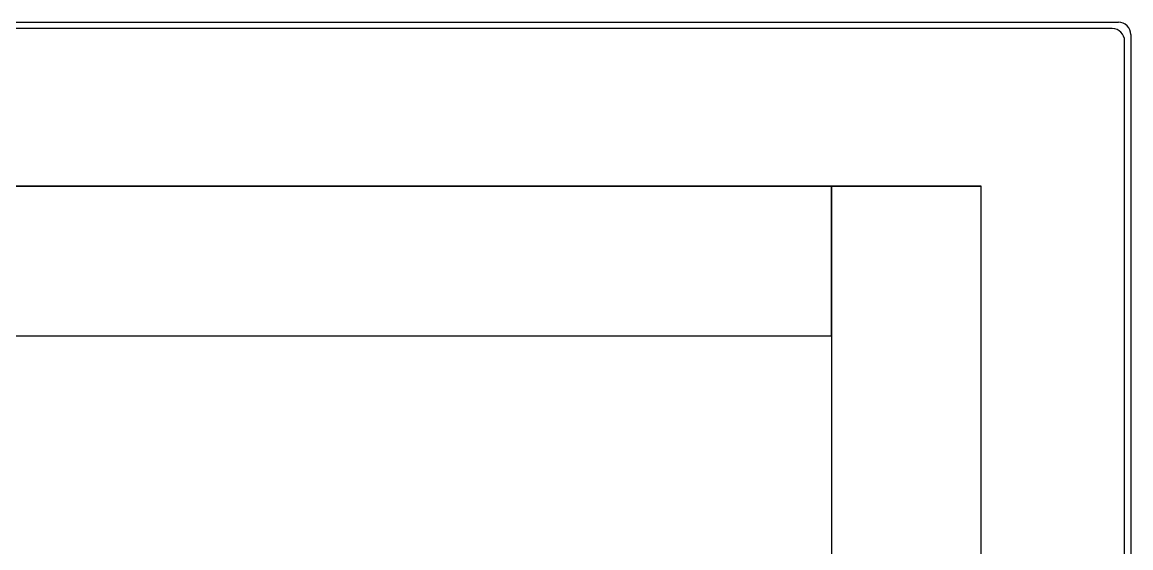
# Model space of a CAD drawing. Header units: millimetres. Extents: x 0 to 3797, y 0 to 1394.
# Drawn here: x 2418.2 to 2640.5, y 1288.3 to 1393.7 of the extents above; entities that cross this region are included whole.
import ezdxf

# ---------------------------------------------------------------- set-up
doc = ezdxf.new("R2010")
doc.units = ezdxf.units.MM

msp = doc.modelspace()

# ---------------------------------------------------------------- linework, layer by layer
for p, q in [((2193.01, 1393.694), (2638.01, 1393.694)), ((2636.766, 1392.394), (2194.31, 1392.394)), ((2639.266, 1097.494), (2639.266, 1389.894)), ((2640.51, 1391.194), (2640.51, 1096.194)), ((2220.51, 1360.794), (2610.51, 1360.794))]:
    msp.add_line(p, q)
for points in [[(2220.51, 1360.794), (2220.51, 1330.794), (2580.51, 1330.794), (2580.51, 1360.794), (2220.51, 1360.794)], [(2610.51, 1360.794), (2580.51, 1360.794), (2580.51, 1126.869), (2610.51, 1126.869), (2610.51, 1360.794)]]:
    msp.add_lwpolyline(points)
for centre in [(2636.766, 1389.894), (2638.01, 1391.194)]:
    msp.add_arc(centre, 2.5, 0, 90)

doc.saveas('drawing.dxf')
